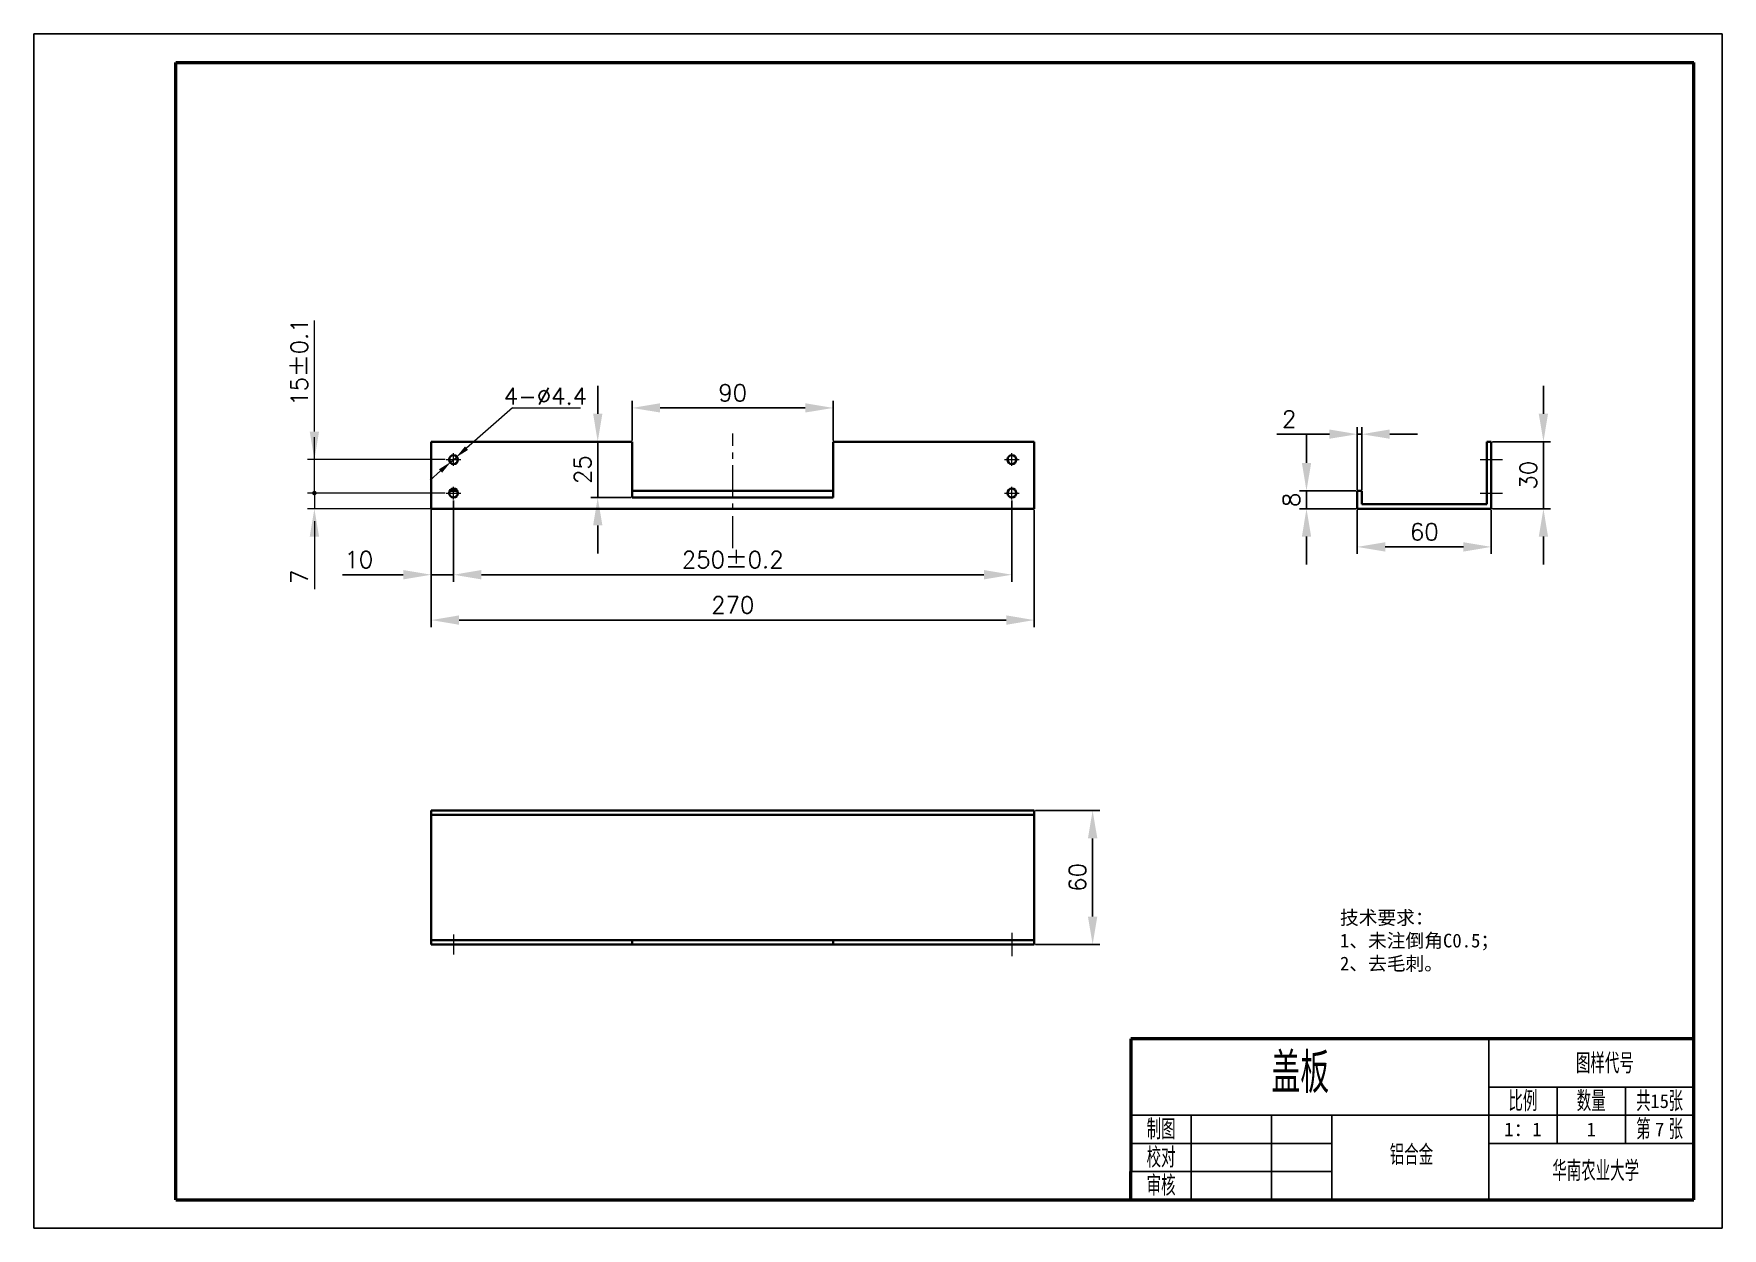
# Model space of a CAD drawing. Header units: millimetres. Extents: x 864 to 1015, y 605 to 711.
import ezdxf
from ezdxf.enums import TextEntityAlignment as Align

# ---------------------------------------------------------------- set-up
doc = ezdxf.new("R2010")
doc.units = ezdxf.units.MM
doc.header["$LTSCALE"] = 0.3
doc.header["$PDMODE"] = 3
doc.linetypes.add('CENTER', pattern=[50.8, 31.75, -6.35, 6.35, -6.35])
doc.layers.get('Defpoints').update_dxf_attribs({"lineweight": 20})
for name, color, linetype, lineweight in [('中心线', 7, 'CENTER', 20), ('图框', 7, 'Continuous', 35), ('尺寸线', 7, 'Continuous', 20), ('粗实线', 7, 'Continuous', 35)]:
    doc.layers.add(name, color=color, linetype=linetype, lineweight=lineweight)
doc.styles.get("Standard").update_dxf_attribs({"font": '', "height": 1.23})
doc.styles.add('我的样式', font='txt.shx', dxfattribs={"bigfont": 'gbcbig.shx'})
doc.styles.get('Standard').set_extended_font_data('SimSun')
doc.dimstyles.new('标注样式', dxfattribs={"dimscale": 0.5, "dimtxt": 3, "dimasz": 5, "dimexe": 1.25, "dimexo": 0.2, "dimgap": 1.2, "dimtad": 1, "dimdec": 1, "dimlfac": 5, "dimdsep": 46, "dimtxsty": '我的样式', "dimcen": 2.5, "dimclrd": 256, "dimclre": 256, "dimclrt": 256, "dimadec": 0, "dimazin": 0, "dimtfac": 1, "dimtdec": 1, "dimtmove": 0, "dimatfit": 3, "dimfxl": 1, "dimarcsym": 0})

# ---------------------------------------------------------------- blocks, each defined once
blk = doc.blocks.new('*D55')
at = {"layer": 'Defpoints', "color": 0, "lineweight": 0, "transparency": 16777216}
for p in [(899.32, 668.98), (953.32, 668.98), (899.32, 659.01)]:
    blk.add_point(p, dxfattribs=at)
at = {"layer": '尺寸线', "lineweight": -2, "transparency": 16777216}
for p, q in [((899.32, 668.88), (899.32, 658.38)), ((953.32, 668.88), (953.32, 658.38)), ((950.82, 659.01), (901.82, 659.01))]:
    blk.add_line(p, q, dxfattribs=at)
at = {"layer": '尺寸线', "lineweight": 0, "transparency": 16777216}
for points in [[(901.82, 659.43), (901.82, 658.59), (899.32, 659.01)], [(950.82, 659.43), (950.82, 658.59), (953.32, 659.01)]]:
    blk.add_solid(points, dxfattribs=at)
at = {"layer": '尺寸线', "transparency": 16777216, "insert": (926.32, 660.36), "char_height": 1.5, "attachment_point": 5, "style": '我的样式'}
blk.add_mtext('270', dxfattribs=at)
blk = doc.blocks.new('*D56')
at = {"layer": 'Defpoints', "color": 0, "lineweight": 0, "transparency": 16777216}
for p in [(982.25, 668.98), (994.25, 668.98), (982.25, 665.56)]:
    blk.add_point(p, dxfattribs=at)
at = {"layer": '尺寸线', "lineweight": -2, "transparency": 16777216}
for p, q in [((982.25, 668.88), (982.25, 664.93)), ((994.25, 668.88), (994.25, 664.93)), ((991.75, 665.56), (984.75, 665.56))]:
    blk.add_line(p, q, dxfattribs=at)
at = {"layer": '尺寸线', "lineweight": 0, "transparency": 16777216}
for points in [[(984.75, 665.98), (984.75, 665.14), (982.25, 665.56)], [(991.75, 665.98), (991.75, 665.14), (994.25, 665.56)]]:
    blk.add_solid(points, dxfattribs=at)
at = {"layer": '尺寸线', "transparency": 16777216, "insert": (988.25, 666.91), "char_height": 1.5, "attachment_point": 5, "style": '我的样式'}
blk.add_mtext('60', dxfattribs=at)
blk = doc.blocks.new('*D57')
at = {"layer": 'Defpoints', "color": 0, "lineweight": 0, "transparency": 16777216}
for p in [(982.25, 670.58), (977.7, 668.98), (982.25, 668.98)]:
    blk.add_point(p, dxfattribs=at)
at = {"layer": '尺寸线', "lineweight": -2, "transparency": 16777216}
for p, q in [((977.7, 673.08), (977.7, 675.58)), ((982.15, 670.58), (977.08, 670.58)), ((977.7, 670.58), (977.7, 668.98)), ((982.15, 668.98), (977.08, 668.98)), ((977.7, 666.48), (977.7, 663.98))]:
    blk.add_line(p, q, dxfattribs=at)
at = {"layer": '尺寸线', "lineweight": 0, "transparency": 16777216}
for points in [[(977.29, 673.08), (978.12, 673.08), (977.7, 670.58)], [(977.29, 666.48), (978.12, 666.48), (977.7, 668.98)]]:
    blk.add_solid(points, dxfattribs=at)
at = {"layer": '尺寸线', "transparency": 16777216, "insert": (976.35, 669.78), "char_height": 1.5, "attachment_point": 5, "rotation": 90, "style": '我的样式'}
blk.add_mtext('8', dxfattribs=at)
blk = doc.blocks.new('*D58')
at = {"layer": 'Defpoints', "color": 0, "lineweight": 0, "transparency": 16777216}
for p in [(994.25, 674.98), (994.25, 668.98), (998.92, 668.98)]:
    blk.add_point(p, dxfattribs=at)
at = {"layer": '尺寸线', "lineweight": -2, "transparency": 16777216}
for p, q in [((998.92, 677.48), (998.92, 679.98)), ((994.35, 674.98), (999.54, 674.98)), ((998.92, 674.98), (998.92, 668.98)), ((994.35, 668.98), (999.54, 668.98)), ((998.92, 666.48), (998.92, 663.98))]:
    blk.add_line(p, q, dxfattribs=at)
at = {"layer": '尺寸线', "lineweight": 0, "transparency": 16777216}
for points in [[(998.5, 677.48), (999.33, 677.48), (998.92, 674.98)], [(998.5, 666.48), (999.33, 666.48), (998.92, 668.98)]]:
    blk.add_solid(points, dxfattribs=at)
at = {"layer": '尺寸线', "transparency": 16777216, "insert": (997.57, 671.98), "char_height": 1.5, "attachment_point": 5, "rotation": 90, "style": '我的样式'}
blk.add_mtext('30', dxfattribs=at)
blk = doc.blocks.new('*D59')
at = {"layer": 'Defpoints', "color": 0, "lineweight": 0, "transparency": 16777216}
for p in [(982.25, 675.65), (982.25, 670.58), (982.65, 670.58)]:
    blk.add_point(p, dxfattribs=at)
at = {"layer": '尺寸线', "lineweight": -2, "transparency": 16777216}
for p, q in [((982.25, 670.68), (982.25, 676.28)), ((982.65, 670.68), (982.65, 676.28)), ((979.75, 675.65), (975.05, 675.65)), ((982.65, 675.65), (982.25, 675.65)), ((985.15, 675.65), (987.65, 675.65))]:
    blk.add_line(p, q, dxfattribs=at)
at = {"layer": '尺寸线', "lineweight": 0, "transparency": 16777216}
for points in [[(979.75, 676.07), (979.75, 675.24), (982.25, 675.65)], [(985.15, 676.07), (985.15, 675.24), (982.65, 675.65)]]:
    blk.add_solid(points, dxfattribs=at)
at = {"layer": '尺寸线', "transparency": 16777216, "insert": (976.15, 677), "char_height": 1.5, "attachment_point": 5, "style": '我的样式'}
blk.add_mtext('2', dxfattribs=at)
blk = doc.blocks.new('*D60')
at = {"layer": 'Defpoints', "color": 0, "lineweight": 0, "transparency": 16777216}
for p in [(953.32, 641.97), (953.32, 629.97), (958.55, 629.97)]:
    blk.add_point(p, dxfattribs=at)
at = {"layer": '尺寸线', "lineweight": -2, "transparency": 16777216}
for p, q in [((953.42, 641.97), (959.18, 641.97)), ((958.55, 639.47), (958.55, 632.47)), ((953.42, 629.97), (959.18, 629.97))]:
    blk.add_line(p, q, dxfattribs=at)
at = {"layer": '尺寸线', "lineweight": 0, "transparency": 16777216}
for points in [[(958.13, 639.47), (958.97, 639.47), (958.55, 641.97)], [(958.13, 632.47), (958.97, 632.47), (958.55, 629.97)]]:
    blk.add_solid(points, dxfattribs=at)
at = {"layer": '尺寸线', "transparency": 16777216, "insert": (957.2, 635.97), "char_height": 1.5, "attachment_point": 5, "rotation": 90, "style": '我的样式'}
blk.add_mtext('60', dxfattribs=at)
blk = doc.blocks.new('*D61')
at = {"layer": 'Defpoints', "color": 0, "lineweight": 0, "transparency": 16777216}
for p in [(899.32, 670.38), (901.32, 669.81), (899.32, 663.07)]:
    blk.add_point(p, dxfattribs=at)
at = {"layer": '尺寸线', "lineweight": -2, "transparency": 16777216}
for p, q in [((899.32, 670.28), (899.32, 662.44)), ((901.32, 669.71), (901.32, 662.44)), ((896.82, 663.07), (891.37, 663.07)), ((901.32, 663.07), (899.32, 663.07)), ((903.82, 663.07), (906.32, 663.07))]:
    blk.add_line(p, q, dxfattribs=at)
at = {"layer": '尺寸线', "lineweight": 0, "transparency": 16777216}
for points in [[(896.82, 663.49), (896.82, 662.65), (899.32, 663.07)], [(903.82, 663.49), (903.82, 662.65), (901.32, 663.07)]]:
    blk.add_solid(points, dxfattribs=at)
at = {"layer": '尺寸线', "transparency": 16777216, "insert": (892.84, 664.42), "char_height": 1.5, "attachment_point": 5, "style": '我的样式'}
blk.add_mtext('10', dxfattribs=at)
blk = doc.blocks.new('*D62')
at = {"layer": 'Defpoints', "color": 0, "lineweight": 0, "transparency": 16777216}
for p in [(917.32, 674.98), (914.23, 669.98), (917.32, 669.98)]:
    blk.add_point(p, dxfattribs=at)
at = {"layer": '尺寸线', "lineweight": -2, "transparency": 16777216}
for p, q in [((914.23, 677.48), (914.23, 679.98)), ((917.22, 674.98), (913.61, 674.98)), ((914.23, 674.98), (914.23, 669.98)), ((917.22, 669.98), (913.61, 669.98)), ((914.23, 667.48), (914.23, 664.98))]:
    blk.add_line(p, q, dxfattribs=at)
at = {"layer": '尺寸线', "lineweight": 0, "transparency": 16777216}
for points in [[(913.82, 677.48), (914.65, 677.48), (914.23, 674.98)], [(913.82, 667.48), (914.65, 667.48), (914.23, 669.98)]]:
    blk.add_solid(points, dxfattribs=at)
at = {"layer": '尺寸线', "transparency": 16777216, "insert": (912.88, 672.48), "char_height": 1.5, "attachment_point": 5, "rotation": 90, "style": '我的样式'}
blk.add_mtext('25', dxfattribs=at)
blk = doc.blocks.new('*D63')
at = {"layer": 'Defpoints', "color": 0, "lineweight": 0, "transparency": 16777216}
for p in [(935.32, 678), (917.32, 674.98), (935.32, 674.98)]:
    blk.add_point(p, dxfattribs=at)
at = {"layer": '尺寸线', "lineweight": -2, "transparency": 16777216}
for p, q in [((917.32, 675.08), (917.32, 678.63)), ((919.82, 678), (932.82, 678)), ((935.32, 675.08), (935.32, 678.63))]:
    blk.add_line(p, q, dxfattribs=at)
at = {"layer": '尺寸线', "lineweight": 0, "transparency": 16777216}
for points in [[(919.82, 678.42), (919.82, 677.59), (917.32, 678)], [(932.82, 678.42), (932.82, 677.59), (935.32, 678)]]:
    blk.add_solid(points, dxfattribs=at)
at = {"layer": '尺寸线', "transparency": 16777216, "insert": (926.32, 679.35), "char_height": 1.5, "attachment_point": 5, "style": '我的样式'}
blk.add_mtext('90', dxfattribs=at)
blk = doc.blocks.new('*D64')
at = {"layer": 'Defpoints', "color": 0, "lineweight": 0, "transparency": 16777216}
for p in [(901.32, 669.81), (951.32, 669.81), (951.32, 663.07)]:
    blk.add_point(p, dxfattribs=at)
at = {"layer": '尺寸线', "lineweight": -2, "transparency": 16777216}
for p, q in [((901.32, 669.71), (901.32, 662.44)), ((951.32, 669.71), (951.32, 662.44)), ((903.82, 663.07), (948.82, 663.07))]:
    blk.add_line(p, q, dxfattribs=at)
at = {"layer": '尺寸线', "lineweight": 0, "transparency": 16777216}
for points in [[(903.82, 663.49), (903.82, 662.65), (901.32, 663.07)], [(948.82, 663.49), (948.82, 662.65), (951.32, 663.07)]]:
    blk.add_solid(points, dxfattribs=at)
at = {"layer": '尺寸线', "transparency": 16777216, "insert": (926.32, 664.42), "char_height": 1.5, "attachment_point": 5, "style": '我的样式'}
blk.add_mtext('250{\\Ftxt|c134;%%P}0.2', dxfattribs=at)
blk = doc.blocks.new('A4图框')
at = {"layer": '图框', "color": 0, "lineweight": -3}
for p, q in [((151.2, 0), (0, 0)), ((0, 0), (0, -106.92)), ((151.2, -106.92), (151.2, 0)), ((130.29, -104.37), (130.29, -89.97)), ((148.65, -104.37), (148.65, -89.97)), ((130.29, -94.29), (148.65, -94.29)), ((142.53, -94.29), (136.41, -94.29)), ((136.41, -94.29), (136.41, -99.33)), ((142.53, -99.33), (142.53, -94.29)), ((98.25, -96.81), (103.65, -96.81)), ((103.65, -96.81), (110.85, -96.81)), ((103.65, -99.33), (103.65, -96.81)), ((110.85, -99.33), (110.85, -96.81)), ((110.85, -96.81), (148.65, -96.81)), ((116.25, -96.81), (116.25, -104.37)), ((98.25, -99.33), (103.65, -99.33)), ((103.65, -104.37), (103.65, -99.33)), ((103.65, -99.33), (110.85, -99.33)), ((110.85, -104.37), (110.85, -99.33)), ((110.85, -99.33), (116.25, -99.33)), ((110.85, -99.33), (116.25, -99.33)), ((130.29, -99.33), (148.65, -99.33)), ((98.25, -101.85), (103.65, -101.85)), ((103.65, -101.85), (110.85, -101.85)), ((110.85, -101.85), (116.25, -101.85)), ((148.65, -104.37), (98.25, -104.37)), ((136.41, -104.37), (130.29, -104.37)), ((148.65, -104.37), (142.53, -104.37)), ((0, -106.92), (151.2, -106.92)), ((0, -106.92), (151.2, -106.92))]:
    blk.add_line(p, q, dxfattribs=at)
at = {"layer": '图框', "color": 0, "lineweight": 50}
for p, q in [((12.73, -2.56), (148.65, -2.56)), ((12.73, -104.37), (12.73, -2.56)), ((148.65, -104.37), (148.65, -2.56)), ((148.65, -89.97), (98.25, -89.97)), ((98.25, -89.97), (98.25, -101.85)), ((98.25, -104.37), (98.25, -101.85)), ((12.73, -104.37), (148.65, -104.37))]:
    blk.add_line(p, q, dxfattribs=at)
at = {"layer": '图框', "color": 0, "lineweight": -3, "char_height": 1.8, "attachment_point": 5, "style": '我的样式'}
for s, insert, width in [('比例', (133.35, -95.55), 6.12), ('数量', (139.47, -95.55), 6.12), ('共 张', (145.59, -95.55), 6.12), ('{\\C0;制图}', (100.95, -98.07), 5.4), ('第 张', (145.59, -98.07), 6.12), ('校对', (100.95, -100.59), 5.4), ('审核', (100.95, -103.11), 5.4)]:
    blk.add_mtext(s, dxfattribs=dict(at, insert=insert, width=width))
at = {"layer": '图框', "color": 0, "lineweight": -3, "style": '我的样式'}
for tag, height, p in [('机件名称', 3.6, (113.41, -94.81)), ('图样代号', 1.8, (140.69, -93.06)), ('(材料代号)', 1.8, (123.37, -101.26)), ('华南农业大学', 1.8, (139.87, -102.69))]:
    blk.add_attdef(tag, text='', height=height, dxfattribs=at).set_placement(p, align=Align.CENTER)

msp = doc.modelspace()

# ---------------------------------------------------------------- linework, layer by layer
at = {"layer": '中心线', "ltscale": 0.3}
msp.add_line((926.319, 665.453), (926.319, 675.703), dxfattribs=at)
at = {"layer": '中心线'}
for p, q in [((900.658, 673.378), (901.98, 673.378)), ((901.319, 672.814), (901.319, 673.941)), ((950.658, 673.378), (951.98, 673.378)), ((951.319, 672.814), (951.319, 673.941)), ((993.259, 673.378), (995.244, 673.378)), ((900.658, 670.378), (901.98, 670.378)), ((901.319, 669.814), (901.319, 670.941)), ((950.658, 670.378), (951.98, 670.378)), ((951.319, 669.814), (951.319, 670.941)), ((993.259, 670.378), (995.244, 670.378)), ((901.319, 630.879), (901.319, 629.062)), ((951.319, 631.02), (951.319, 628.921))]:
    msp.add_line(p, q, dxfattribs=at)
at = {"layer": '中心线', "const_width": 0.2}
msp.add_lwpolyline([(888.76, 670.378, 1), (888.96, 670.378, 1)], format="xyb", close=True, dxfattribs=at)
at = {"layer": '尺寸线'}
for p, q in [((888.86, 675.878), (888.86, 685.828)), ((906.599, 678.005), (902.485, 674.399)), ((906.599, 678.005), (912.677, 678.005)), ((888.86, 672.878), (888.86, 675.378)), ((900.558, 673.378), (888.235, 673.378)), ((888.86, 670.378), (888.86, 673.378)), ((901.094, 673.18), (901.545, 673.575)), ((900.153, 672.356), (899.213, 671.532)), ((900.558, 670.378), (888.235, 670.378)), ((900.558, 670.378), (888.235, 670.378)), ((888.86, 670.378), (888.86, 668.978)), ((899.219, 668.978), (888.235, 668.978)), ((888.86, 667.878), (888.86, 665.378)), ((888.86, 666.478), (888.86, 661.778))]:
    msp.add_line(p, q, dxfattribs=at)
for points in [[(888.443, 675.878), (889.276, 675.878), (888.86, 673.378)], [(902.348, 674.556), (902.622, 674.242), (901.545, 673.575)], [(900.016, 672.513), (900.291, 672.199), (901.094, 673.18)], [(888.443, 666.478), (889.276, 666.478), (888.86, 668.978)]]:
    msp.add_solid(points, dxfattribs=at)
at = {"layer": '粗实线'}
for p, q in [((899.319, 674.978), (899.319, 668.978)), ((917.319, 674.978), (899.319, 674.978)), ((917.319, 674.978), (917.319, 669.978)), ((935.319, 674.978), (935.319, 669.978)), ((953.319, 674.978), (935.319, 674.978)), ((953.319, 674.978), (953.319, 668.978)), ((993.851, 669.378), (993.851, 674.978)), ((993.851, 674.978), (994.251, 674.978)), ((994.251, 674.978), (994.251, 668.978)), ((901.543, 670.578), (901.096, 670.578)), ((935.319, 670.578), (917.319, 670.578)), ((917.319, 669.978), (935.319, 669.978)), ((982.251, 668.978), (982.251, 670.578)), ((982.251, 670.578), (982.651, 670.578)), ((982.651, 670.578), (982.651, 669.378)), ((953.319, 668.978), (899.319, 668.978)), ((994.251, 668.978), (982.251, 668.978)), ((982.651, 669.378), (993.851, 669.378)), ((953.319, 641.971), (899.319, 641.971)), ((899.319, 641.971), (899.319, 641.571)), ((953.319, 641.571), (899.319, 641.571)), ((899.319, 641.571), (899.319, 630.371)), ((953.319, 641.971), (953.319, 641.571)), ((953.319, 641.571), (953.319, 630.371)), ((917.319, 630.371), (899.319, 630.371)), ((899.319, 630.371), (899.319, 629.971)), ((917.319, 629.971), (899.319, 629.971)), ((917.319, 630.371), (917.319, 629.971)), ((935.319, 630.371), (917.319, 630.371)), ((917.319, 629.971), (935.319, 629.971)), ((935.319, 630.371), (935.319, 629.971)), ((953.319, 630.371), (935.319, 630.371)), ((953.319, 629.971), (935.319, 629.971)), ((953.319, 630.371), (953.319, 629.971))]:
    msp.add_line(p, q, dxfattribs=at)
for centre in [(901.319, 673.378), (951.319, 673.378), (901.319, 670.378), (951.319, 670.378)]:
    msp.add_circle(centre, 0.4, dxfattribs=at)

# ---------------------------------------------------------------- block references
at = {"layer": '中心线'}
msp.add_blockref('A4图框', (863.73, 711.493), dxfattribs=at).add_auto_attribs({'(材料代号)': '铝合金', '华南农业大学': '华南农业大学', '图样代号': '图样代号', '机件名称': '盖板'})

# ---------------------------------------------------------------- texts
at = {"layer": '中心线', "char_height": 1.23}
for s, insert, width, attachment_point in [('技术要求：\\P1、未注倒角C0.5；\\P2、去毛刺。', (980.7, 632.986), 21.54753, 1), ('15', (1009.325, 615.938), 6.12, 5), ('1：1', (997.085, 613.418), 6.12, 5), ('1', (1003.205, 613.418), 6.12, 5), ('7', (1009.325, 613.418), 6.12, 5)]:
    msp.add_mtext(s, dxfattribs=dict(at, insert=insert, width=width, attachment_point=attachment_point))
at = {"layer": '尺寸线', "char_height": 1.5, "attachment_point": 5, "rotation": 90, "style": '我的样式'}
for s, insert in [('15{\\Ftxt|c134;%%P}0.1', (887.51, 682.103)), ('7', (887.51, 662.878))]:
    msp.add_mtext(s, dxfattribs=dict(at, insert=insert))
at = {"layer": '尺寸线', "insert": (909.548, 679.054), "char_height": 1.5, "attachment_point": 5, "style": '我的样式'}
msp.add_mtext('4-%%C4.4', dxfattribs=at)

# ---------------------------------------------------------------- dimensions: what is measured, and where the dimension line sits
at = {"layer": '尺寸线'}
for base, p1, p2, picture, middle in [((914.234, 669.978), (917.319, 674.978), (917.319, 669.978), '*D62', (912.884, 672.478)), ((998.918, 668.978), (994.251, 674.978), (994.251, 668.978), '*D58', (997.568, 671.978)), ((958.552, 629.971), (953.319, 641.971), (953.319, 629.971), '*D60', (957.202, 635.971))]:
    dim = msp.add_linear_dim(base=base, p1=p1, p2=p2, angle=90, dimstyle='标注样式', dxfattribs=at)
    dim.commit()
    dim.dimension.update_dxf_attribs({"geometry": picture, "text_midpoint": middle})
for base, p1, p2, picture, middle in [((935.319, 678.005), (917.319, 674.978), (935.319, 674.978), '*D63', (926.319, 679.355)), ((982.251, 665.559), (994.251, 668.978), (982.251, 668.978), '*D56', (988.251, 666.909))]:
    dim = msp.add_linear_dim(base=base, p1=p1, p2=p2, dimstyle='标注样式', dxfattribs=at)
    dim.commit()
    dim.dimension.update_dxf_attribs({"geometry": picture, "text_midpoint": middle})
for base, p1, p2, picture, middle in [((982.251, 675.654), (982.651, 670.578), (982.251, 670.578), '*D59', (976.151, 675.654)), ((899.319, 663.069), (901.319, 669.814), (899.319, 670.378), '*D61', (892.844, 663.069)), ((899.319, 659.009), (953.319, 668.978), (899.319, 668.978), '*D55', (926.319, 659.009))]:
    dim = msp.add_linear_dim(base=base, p1=p1, p2=p2, dimstyle='标注样式', dxfattribs=at)
    dim.commit()
    dim.dimension.update_dxf_attribs({"geometry": picture, "text_midpoint": middle, "dimtype": 160})
dim = msp.add_linear_dim(base=(977.703, 668.978), p1=(982.251, 670.578), p2=(982.251, 668.978), angle=90, dimstyle='标注样式', dxfattribs=at)
dim.commit()
dim.dimension.update_dxf_attribs({"geometry": '*D57', "text_midpoint": (977.703, 669.778), "dimtype": 160})
dim = msp.add_linear_dim(base=(951.319, 663.069), p1=(901.319, 669.814), p2=(951.319, 669.814), text='<>{\\Ftxt|c134;%%P}0.2', dimstyle='标注样式', dxfattribs=at)
dim.commit()
dim.dimension.update_dxf_attribs({"geometry": '*D64', "text_midpoint": (926.319, 663.069), "dimtype": 160})

doc.saveas('drawing.dxf')
